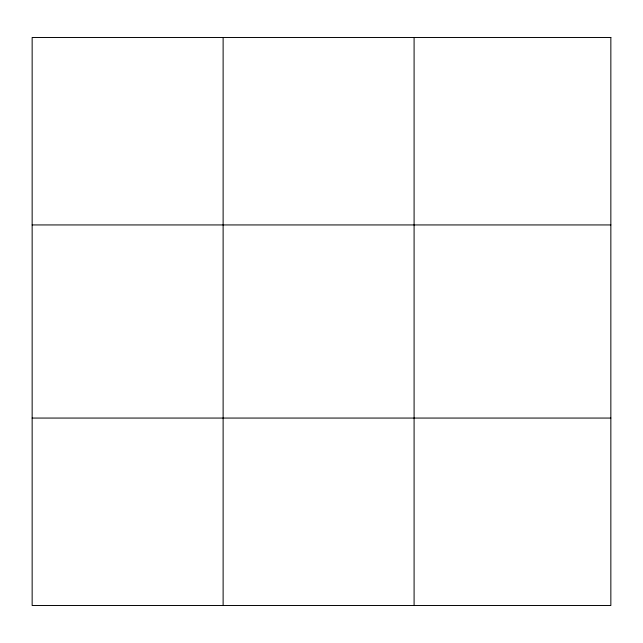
<?xml version="1.0" encoding="UTF-8"?>
<svg xmlns="http://www.w3.org/2000/svg" width="643" height="643" viewBox="0 0 643 643"><rect width="100%" height="100%" fill="white"/><g stroke="black" fill="none" stroke-linecap="round" stroke-linejoin="round"><path stroke-width="0.96" d="M223.121 605.521L223.121 37.479M414.092 605.521L414.092 37.479M32.15 224.937L610.85 224.937M32.15 418.063L610.85 418.063M610.85 37.479L610.85 605.521L32.15 605.521L32.15 37.479L610.85 37.479"/></g></svg>
